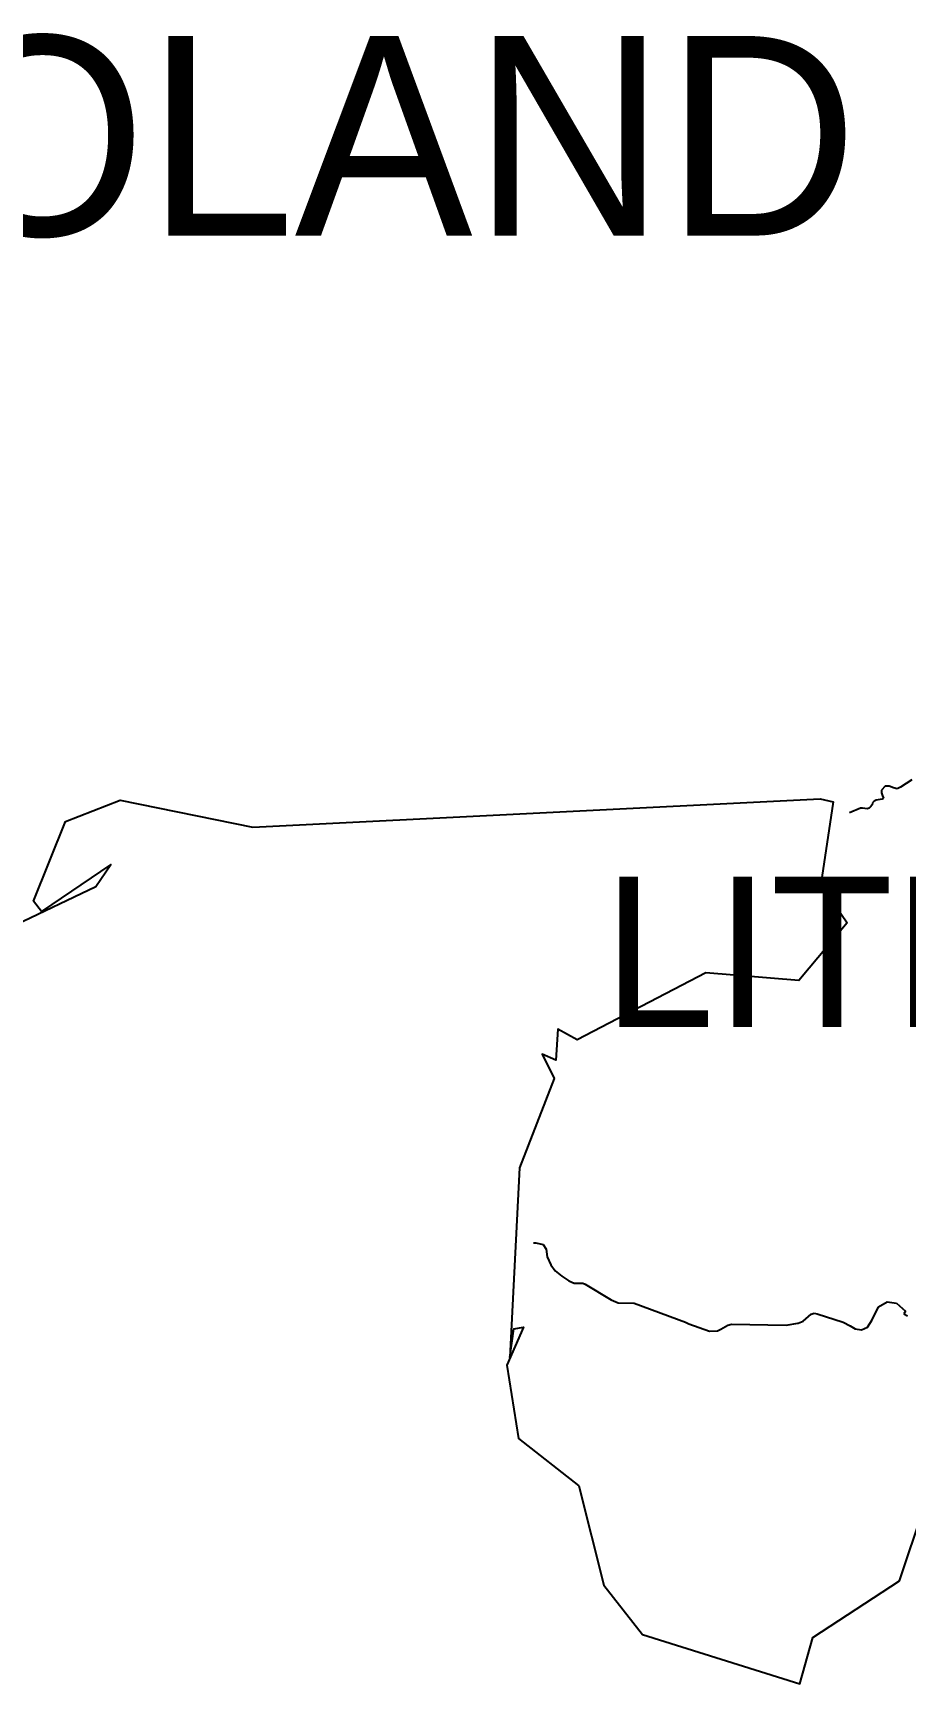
# Model space of a CAD drawing. Header units: metres. Extents: x 0 to 1325, y -1 to 773.
# Drawn here: x 730.26 to 747.76, y 146.14 to 179.22 of the extents above; entities that cross this region are included whole.
import ezdxf
from ezdxf.enums import TextEntityAlignment as Align

# ---------------------------------------------------------------- set-up
doc = ezdxf.new("R2010")
doc.units = ezdxf.units.M

msp = doc.modelspace()

# ---------------------------------------------------------------- linework, layer by layer
at = {"layer": 'CUT'}
msp.add_lwpolyline([(729.92, 161.358), (731.52, 162.118), (731.82, 162.558), (730.43, 161.618), (730.27, 161.828), (730.91, 163.418), (732.01, 163.848), (734.67, 163.308), (746.04, 163.878), (746.3, 163.818), (746.05, 162.168), (746.58, 161.388), (745.61, 160.238), (743.75, 160.388), (741.17, 159.048), (740.78, 159.258), (740.74, 158.638), (740.47, 158.758), (740.71, 158.268), (740.01, 156.478), (739.82, 152.678), (739.9, 153.258), (740.09, 153.288), (739.76, 152.528), (739.99, 151.058), (741.2, 150.108), (741.7, 148.118), (742.48, 147.128), (745.63, 146.138), (745.89, 147.068), (747.63, 148.208), (748.11, 149.638)], dxfattribs=at)
at = {"layer": 'SCORE'}
for points in [[(747.34, 164.128), (747.27, 164.048)], [(747.42, 164.128), (747.34, 164.128)], [(747.51, 164.098), (747.42, 164.128)], [(747.58, 164.078), (747.51, 164.098)], [(747.65, 164.108), (747.58, 164.078)], [(747.88, 164.258), (747.65, 164.108)], [(747.09, 163.798), (747.08, 163.758)], [(747.12, 163.828), (747.09, 163.798)], [(747.16, 163.848), (747.12, 163.828)], [(747.28, 163.868), (747.16, 163.848)], [(747.27, 164.048), (747.27, 163.998)], [(747.27, 163.998), (747.29, 163.938)], [(747.31, 163.888), (747.28, 163.868)], [(747.29, 163.938), (747.31, 163.888)], [(746.85, 163.688), (746.63, 163.598)], [(746.89, 163.688), (746.85, 163.688)], [(746.98, 163.678), (746.89, 163.688)], [(747.02, 163.688), (746.98, 163.678)], [(747.05, 163.718), (747.02, 163.688)], [(747.08, 163.758), (747.05, 163.718)], [(740.29, 154.978), (740.34, 154.978)], [(740.34, 154.978), (740.49, 154.948)], [(740.49, 154.948), (740.55, 154.848)], [(740.55, 154.848), (740.57, 154.698)], [(740.57, 154.698), (740.64, 154.538)], [(740.64, 154.538), (740.73, 154.418)], [(740.73, 154.418), (740.86, 154.308)], [(740.86, 154.308), (741, 154.218)], [(741, 154.218), (741.11, 154.168)], [(741.11, 154.168), (741.28, 154.168)], [(741.28, 154.168), (741.33, 154.148)], [(741.33, 154.148), (741.85, 153.838)], [(741.85, 153.838), (741.99, 153.778)], [(741.99, 153.778), (742.31, 153.768)], [(742.31, 153.768), (743.34, 153.388)], [(745.7, 153.408), (745.86, 153.548)], [(745.86, 153.548), (745.92, 153.568)], [(745.92, 153.568), (745.98, 153.558)], [(745.98, 153.558), (746.5, 153.388)], [(747.08, 153.438), (747.21, 153.698)], [(747.21, 153.698), (747.38, 153.798)], [(747.38, 153.798), (747.57, 153.768)], [(747.57, 153.768), (747.75, 153.608)], [(747.75, 153.608), (747.72, 153.558)], [(747.72, 153.558), (747.79, 153.518)], [(743.34, 153.388), (743.41, 153.358)], [(743.41, 153.358), (743.82, 153.208)], [(743.82, 153.208), (743.98, 153.218)], [(743.98, 153.218), (744.05, 153.248)], [(744.05, 153.248), (744.19, 153.328)], [(744.19, 153.328), (744.26, 153.348)], [(744.26, 153.348), (745.36, 153.328)], [(745.36, 153.328), (745.59, 153.368)], [(745.59, 153.368), (745.6, 153.368)], [(745.6, 153.368), (745.7, 153.408)], [(746.5, 153.388), (746.64, 153.318)], [(746.64, 153.318), (746.74, 153.258)], [(746.74, 153.258), (746.87, 153.238)], [(746.87, 153.238), (746.99, 153.288)], [(746.99, 153.288), (747.08, 153.438)]]:
    msp.add_lwpolyline(points, dxfattribs=at)

# ---------------------------------------------------------------- texts
at = {"layer": 'ENGRAVE'}
for s, height, p in [('POLAND', 4, (735.801, 175.162)), ('LITHUANIA', 3.014, (752.209, 159.302))]:
    msp.add_text(s, height=height, dxfattribs=at).set_placement(p, align=Align.CENTER)

doc.saveas('drawing.dxf')
